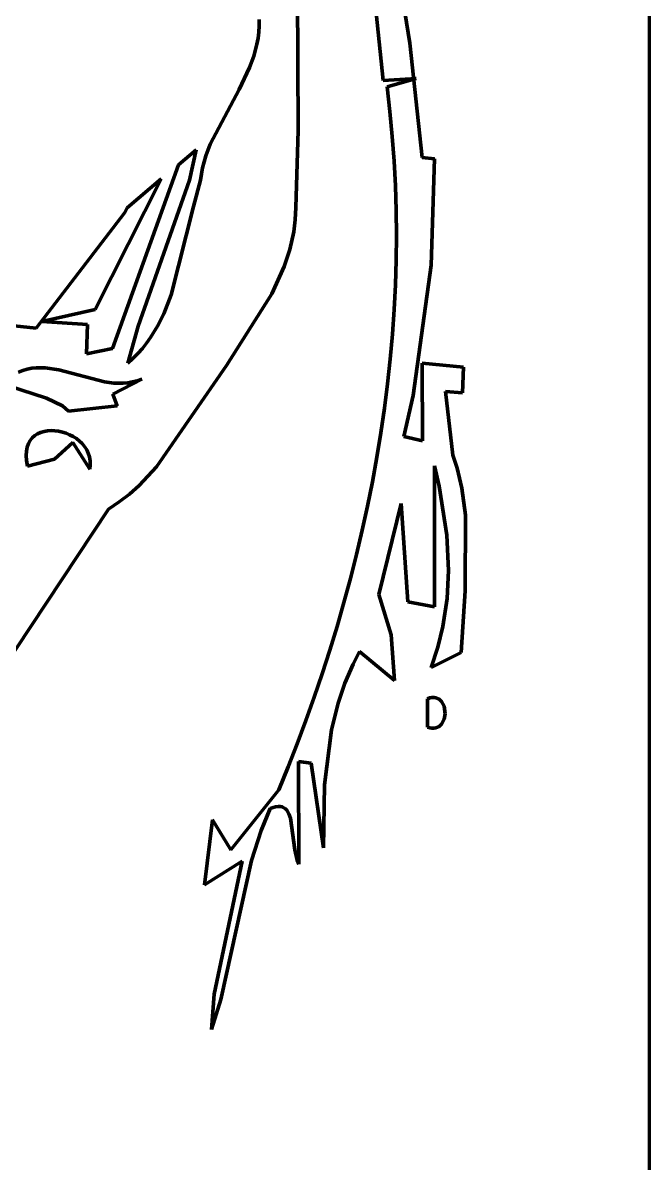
# Model space of a CAD drawing. Header units: millimetres. Extents: x 0 to 11, y 0 to 14.1.
# Drawn here: x 10.33 to 10.958, y 1.958 to 3.101 of the extents above; entities that cross this region are included whole.
import ezdxf

# ---------------------------------------------------------------- set-up
doc = ezdxf.new("R2010")
doc.units = ezdxf.units.MM
doc.layers.add('color#010101ff', color=7, linetype='CONTINUOUS', lineweight=100)
doc.layers.add('color#fefefeff', color=7, linetype='CONTINUOUS', lineweight=100)

msp = doc.modelspace()

# ---------------------------------------------------------------- linework, layer by layer
at = {"layer": 'color#010101ff'}
for p, q in [((10.6727, 3.3635), (10.7183, 3.0808)), ((10.6056, 3.1861), (10.6064, 2.9932)), ((10.6918, 3.0436), (10.677, 3.1869)), ((10.5675, 3.0982), (10.5675, 3.1045)), ((10.5663, 3.0858), (10.5671, 3.0919)), ((10.5671, 3.0919), (10.5675, 3.0982)), ((10.562, 3.068), (10.5652, 3.0798)), ((10.5652, 3.0798), (10.5663, 3.0858)), ((10.7183, 3.0808), (10.7308, 2.9662)), ((10.5578, 3.0566), (10.562, 3.068)), ((10.5472, 3.0345), (10.5578, 3.0566)), ((10.7246, 3.0454), (10.6918, 3.0436)), ((10.6956, 3.037), (10.7246, 3.0454)), ((10.5183, 2.9795), (10.5472, 3.0345)), ((10.6985, 3.0123), (10.6956, 3.037)), ((10.7008, 2.9875), (10.6985, 3.0123)), ((10.6064, 2.9932), (10.6041, 2.9162)), ((10.7026, 2.9627), (10.7008, 2.9875)), ((10.4864, 2.9591), (10.5041, 2.9741)), ((10.5041, 2.9741), (10.4974, 2.9437)), ((10.514, 2.9679), (10.5183, 2.9795)), ((10.5107, 2.956), (10.514, 2.9679)), ((10.7039, 2.9379), (10.7026, 2.9627)), ((10.7308, 2.9662), (10.7431, 2.9649)), ((10.7431, 2.9649), (10.7399, 2.8582)), ((10.4204, 2.7747), (10.4864, 2.9591)), ((10.5096, 2.9498), (10.5107, 2.956)), ((10.4692, 2.9449), (10.403, 2.8139)), ((10.4352, 2.9158), (10.4692, 2.9449)), ((10.4974, 2.9437), (10.4461, 2.7973)), ((10.5016, 2.9172), (10.5087, 2.9436)), ((10.5087, 2.9436), (10.5096, 2.9498)), ((10.7047, 2.9131), (10.7039, 2.9379)), ((10.4327, 2.9112), (10.4352, 2.9158)), ((10.4793, 2.8286), (10.5016, 2.9172)), ((10.6041, 2.9162), (10.6036, 2.9038)), ((10.3439, 2.7953), (10.4327, 2.9112)), ((10.7049, 2.8882), (10.7047, 2.9131)), ((10.6036, 2.9038), (10.6021, 2.8918)), ((10.6021, 2.8918), (10.5982, 2.8741)), ((10.7046, 2.8634), (10.7049, 2.8882)), ((10.5982, 2.8741), (10.5925, 2.857)), ((10.7039, 2.8386), (10.7046, 2.8634)), ((10.5925, 2.857), (10.58, 2.8295)), ((10.7399, 2.8582), (10.7218, 2.7277)), ((10.7026, 2.8138), (10.7039, 2.8386)), ((10.4717, 2.8095), (10.4793, 2.8286)), ((10.58, 2.8295), (10.5347, 2.7576)), ((10.403, 2.8139), (10.3496, 2.8019)), ((10.7009, 2.789), (10.7026, 2.8138)), ((10.3496, 2.8019), (10.3952, 2.7987)), ((10.4655, 2.7973), (10.4717, 2.8095)), ((10.3057, 2.7993), (10.3439, 2.7953)), ((10.3952, 2.7987), (10.3944, 2.7695)), ((10.4461, 2.7973), (10.4356, 2.76)), ((10.4585, 2.7857), (10.4655, 2.7973)), ((10.4503, 2.7748), (10.4545, 2.7802)), ((10.4545, 2.7802), (10.4585, 2.7857)), ((10.6987, 2.7642), (10.7009, 2.789)), ((10.3944, 2.7695), (10.4204, 2.7747)), ((10.4408, 2.7647), (10.4457, 2.7697)), ((10.4457, 2.7697), (10.4503, 2.7748)), ((10.4356, 2.76), (10.4408, 2.7647)), ((10.5347, 2.7576), (10.4646, 2.6563)), ((10.696, 2.7395), (10.6987, 2.7642)), ((10.7311, 2.6823), (10.7309, 2.7602)), ((10.7309, 2.7602), (10.7722, 2.7562)), ((10.7722, 2.7562), (10.7711, 2.7302)), ((10.3305, 2.7529), (10.3261, 2.7512)), ((10.3349, 2.7541), (10.3305, 2.7529)), ((10.3394, 2.755), (10.3349, 2.7541)), ((10.3439, 2.7554), (10.3394, 2.755)), ((10.3529, 2.7554), (10.3439, 2.7554)), ((10.3665, 2.7533), (10.3529, 2.7554)), ((10.4125, 2.7413), (10.3665, 2.7533)), ((10.4208, 2.729), (10.4498, 2.7442)), ((10.4498, 2.7442), (10.4451, 2.7425)), ((10.3161, 2.7375), (10.3543, 2.7251)), ((10.4218, 2.7402), (10.4125, 2.7413)), ((10.4312, 2.74), (10.4218, 2.7402)), ((10.4358, 2.7405), (10.4312, 2.74)), ((10.4405, 2.7413), (10.4358, 2.7405)), ((10.4451, 2.7425), (10.4405, 2.7413)), ((10.6929, 2.7149), (10.696, 2.7395)), ((10.3543, 2.7251), (10.3702, 2.7174)), ((10.425, 2.7174), (10.4208, 2.729)), ((10.7218, 2.7277), (10.7125, 2.6865)), ((10.7711, 2.7302), (10.7541, 2.7318)), ((10.7541, 2.7318), (10.7615, 2.668)), ((10.3702, 2.7174), (10.3762, 2.712)), ((10.3762, 2.712), (10.425, 2.7174)), ((10.6893, 2.6903), (10.6929, 2.7149)), ((10.3424, 2.6875), (10.3399, 2.6853)), ((10.3452, 2.6893), (10.3424, 2.6875)), ((10.3483, 2.6907), (10.3452, 2.6893)), ((10.3517, 2.6917), (10.3483, 2.6907)), ((10.3552, 2.6923), (10.3517, 2.6917)), ((10.3588, 2.6925), (10.3552, 2.6923)), ((10.3625, 2.6924), (10.3588, 2.6925)), ((10.3663, 2.6919), (10.3625, 2.6924)), ((10.3701, 2.691), (10.3663, 2.6919)), ((10.3738, 2.6899), (10.3701, 2.691)), ((10.3774, 2.6884), (10.3738, 2.6899)), ((10.3809, 2.6866), (10.3774, 2.6884)), ((10.6853, 2.6657), (10.6893, 2.6903)), ((10.3348, 2.6759), (10.334, 2.6719)), ((10.3361, 2.6795), (10.3348, 2.6759)), ((10.3378, 2.6826), (10.3361, 2.6795)), ((10.3399, 2.6853), (10.3378, 2.6826)), ((10.3621, 2.6637), (10.3805, 2.6804)), ((10.3805, 2.6804), (10.3976, 2.6537)), ((10.3842, 2.6844), (10.3809, 2.6866)), ((10.3872, 2.682), (10.3842, 2.6844)), ((10.39, 2.6794), (10.3872, 2.682)), ((10.3924, 2.6764), (10.39, 2.6794)), ((10.3945, 2.6732), (10.3924, 2.6764)), ((10.7125, 2.6865), (10.7311, 2.6823)), ((10.334, 2.6719), (10.3338, 2.6674)), ((10.3338, 2.6674), (10.3342, 2.6624)), ((10.3961, 2.6697), (10.3945, 2.6732)), ((10.3973, 2.6661), (10.3961, 2.6697)), ((10.398, 2.6621), (10.3973, 2.6661)), ((10.6809, 2.6412), (10.6853, 2.6657)), ((10.7615, 2.668), (10.7657, 2.6549)), ((10.3342, 2.6624), (10.3352, 2.6569)), ((10.3352, 2.6569), (10.3621, 2.6637)), ((10.3976, 2.6537), (10.3981, 2.658)), ((10.3981, 2.658), (10.398, 2.6621)), ((10.4646, 2.6563), (10.4471, 2.6375)), ((10.7479, 2.6366), (10.743, 2.6573)), ((10.743, 2.6573), (10.7432, 2.5158)), ((10.7657, 2.6549), (10.7705, 2.6349)), ((10.676, 2.6168), (10.6809, 2.6412)), ((10.4471, 2.6375), (10.4374, 2.6289)), ((10.7556, 2.5875), (10.7479, 2.6366)), ((10.7705, 2.6349), (10.7742, 2.6078)), ((10.4272, 2.621), (10.4162, 2.6137)), ((10.4374, 2.6289), (10.4272, 2.621)), ((10.7097, 2.6195), (10.6873, 2.5281)), ((10.7165, 2.5208), (10.7097, 2.6195)), ((10.4162, 2.6137), (10.3074, 2.4496)), ((10.6707, 2.5925), (10.676, 2.6168)), ((10.7742, 2.6078), (10.774, 2.5317)), ((10.665, 2.5683), (10.6707, 2.5925)), ((10.7572, 2.5522), (10.7556, 2.5875)), ((10.6589, 2.5441), (10.665, 2.5683)), ((10.7557, 2.524), (10.7572, 2.5522)), ((10.6524, 2.5201), (10.6589, 2.5441)), ((10.6873, 2.5281), (10.6998, 2.4876)), ((10.774, 2.5317), (10.77, 2.4699)), ((10.6455, 2.4961), (10.6524, 2.5201)), ((10.7432, 2.5158), (10.7165, 2.5208)), ((10.7516, 2.496), (10.7557, 2.524)), ((10.6382, 2.4723), (10.6455, 2.4961)), ((10.7466, 2.4753), (10.7516, 2.496)), ((10.6998, 2.4876), (10.7032, 2.4418)), ((10.6306, 2.4486), (10.6382, 2.4723)), ((10.6681, 2.4709), (10.6615, 2.4583)), ((10.7032, 2.4418), (10.6681, 2.4709)), ((10.7399, 2.4549), (10.7466, 2.4753)), ((10.77, 2.4699), (10.7399, 2.4549)), ((10.6615, 2.4583), (10.6531, 2.4391)), ((10.6226, 2.4251), (10.6306, 2.4486)), ((10.6531, 2.4391), (10.6464, 2.4193)), ((10.6143, 2.4017), (10.6226, 2.4251)), ((10.736, 2.4237), (10.7384, 2.4244)), ((10.7384, 2.4244), (10.7406, 2.4248)), ((10.7406, 2.4248), (10.7427, 2.4248)), ((10.7427, 2.4248), (10.7445, 2.4245)), ((10.7445, 2.4245), (10.7477, 2.4231)), ((10.6464, 2.4193), (10.6399, 2.3924)), ((10.736, 2.3952), (10.736, 2.4237)), ((10.7477, 2.4231), (10.7503, 2.4208)), ((10.7503, 2.4208), (10.7528, 2.4161)), ((10.7528, 2.4161), (10.7538, 2.4086)), ((10.6056, 2.3784), (10.6143, 2.4017)), ((10.7528, 2.403), (10.7503, 2.3983)), ((10.7538, 2.4086), (10.7528, 2.403)), ((10.6399, 2.3924), (10.633, 2.3372)), ((10.7384, 2.3945), (10.736, 2.3952)), ((10.7406, 2.3942), (10.7384, 2.3945)), ((10.7426, 2.3942), (10.7406, 2.3942)), ((10.7445, 2.3945), (10.7426, 2.3942)), ((10.7477, 2.3959), (10.7445, 2.3945)), ((10.7503, 2.3983), (10.7477, 2.3959)), ((10.5965, 2.3553), (10.6056, 2.3784)), ((10.6195, 2.3589), (10.6067, 2.3607)), ((10.6067, 2.3607), (10.6073, 2.2577)), ((10.6317, 2.2743), (10.6195, 2.3589)), ((10.5871, 2.3323), (10.5965, 2.3553)), ((10.633, 2.3372), (10.6317, 2.2743)), ((10.539, 2.2723), (10.5871, 2.3323)), ((10.5783, 2.3135), (10.5693, 2.2916)), ((10.5813, 2.3147), (10.5783, 2.3135)), ((10.5839, 2.3154), (10.5813, 2.3147)), ((10.5864, 2.3157), (10.5839, 2.3154)), ((10.5885, 2.3156), (10.5864, 2.3157)), ((10.5904, 2.3151), (10.5885, 2.3156)), ((10.5922, 2.3143), (10.5904, 2.3151)), ((10.5937, 2.3132), (10.5922, 2.3143)), ((10.595, 2.3118), (10.5937, 2.3132)), ((10.5972, 2.3082), (10.595, 2.3118)), ((10.5125, 2.2372), (10.5207, 2.3021)), ((10.5207, 2.3021), (10.539, 2.2723)), ((10.5988, 2.3038), (10.5972, 2.3082)), ((10.6032, 2.2721), (10.5988, 2.3038)), ((10.5693, 2.2916), (10.5597, 2.2615)), ((10.6055, 2.2618), (10.6032, 2.2721)), ((10.5505, 2.2609), (10.5125, 2.2372)), ((10.5223, 2.1274), (10.5505, 2.2609)), ((10.5597, 2.2615), (10.529, 2.1222)), ((10.6073, 2.2577), (10.6055, 2.2618)), ((10.5196, 2.0919), (10.5223, 2.1274)), ((10.529, 2.1222), (10.5196, 2.0919))]:
    msp.add_line(p, q, dxfattribs=at)
at = {"layer": 'color#fefefeff'}
for p, q in [((10.9583, 4.8487), (10.9583, 0.9929)), ((10.7183, 3.0808), (10.6727, 3.3635)), ((10.6064, 2.9932), (10.6056, 3.1861)), ((10.677, 3.1869), (10.6918, 3.0436)), ((10.5675, 3.1045), (10.5675, 3.0982)), ((10.5671, 3.0919), (10.5663, 3.0858)), ((10.5675, 3.0982), (10.5671, 3.0919)), ((10.5652, 3.0798), (10.562, 3.068)), ((10.5663, 3.0858), (10.5652, 3.0798)), ((10.7308, 2.9662), (10.7183, 3.0808)), ((10.562, 3.068), (10.5578, 3.0566)), ((10.5578, 3.0566), (10.5472, 3.0345)), ((10.6918, 3.0436), (10.7246, 3.0454)), ((10.7246, 3.0454), (10.6956, 3.037)), ((10.5472, 3.0345), (10.5183, 2.9795)), ((10.6956, 3.037), (10.6985, 3.0123)), ((10.6985, 3.0123), (10.7008, 2.9875)), ((10.6041, 2.9162), (10.6064, 2.9932)), ((10.7008, 2.9875), (10.7026, 2.9627)), ((10.5041, 2.9741), (10.4864, 2.9591)), ((10.4974, 2.9437), (10.5041, 2.9741)), ((10.5183, 2.9795), (10.514, 2.9679)), ((10.514, 2.9679), (10.5107, 2.956)), ((10.7026, 2.9627), (10.7039, 2.9379)), ((10.7431, 2.9649), (10.7308, 2.9662)), ((10.7399, 2.8582), (10.7431, 2.9649)), ((10.4864, 2.9591), (10.4204, 2.7747)), ((10.5107, 2.956), (10.5096, 2.9498)), ((10.403, 2.8139), (10.4692, 2.9449)), ((10.4692, 2.9449), (10.4352, 2.9158)), ((10.4461, 2.7973), (10.4974, 2.9437)), ((10.5087, 2.9436), (10.5016, 2.9172)), ((10.5096, 2.9498), (10.5087, 2.9436)), ((10.7039, 2.9379), (10.7047, 2.9131)), ((10.4352, 2.9158), (10.4327, 2.9112)), ((10.5016, 2.9172), (10.4793, 2.8286)), ((10.6036, 2.9038), (10.6041, 2.9162)), ((10.4327, 2.9112), (10.3439, 2.7953)), ((10.7047, 2.9131), (10.7049, 2.8882)), ((10.6021, 2.8918), (10.6036, 2.9038)), ((10.5982, 2.8741), (10.6021, 2.8918)), ((10.7049, 2.8882), (10.7046, 2.8634)), ((10.5925, 2.857), (10.5982, 2.8741)), ((10.7046, 2.8634), (10.7039, 2.8386)), ((10.58, 2.8295), (10.5925, 2.857)), ((10.7218, 2.7277), (10.7399, 2.8582)), ((10.7039, 2.8386), (10.7026, 2.8138)), ((10.4793, 2.8286), (10.4717, 2.8095)), ((10.5347, 2.7576), (10.58, 2.8295)), ((10.3496, 2.8019), (10.403, 2.8139)), ((10.7026, 2.8138), (10.7009, 2.789)), ((10.3952, 2.7987), (10.3496, 2.8019)), ((10.4717, 2.8095), (10.4655, 2.7973)), ((10.3439, 2.7953), (10.3057, 2.7993)), ((10.3944, 2.7695), (10.3952, 2.7987)), ((10.4356, 2.76), (10.4461, 2.7973)), ((10.4655, 2.7973), (10.4585, 2.7857)), ((10.4545, 2.7802), (10.4503, 2.7748)), ((10.4585, 2.7857), (10.4545, 2.7802)), ((10.7009, 2.789), (10.6987, 2.7642)), ((10.4204, 2.7747), (10.3944, 2.7695)), ((10.4457, 2.7697), (10.4408, 2.7647)), ((10.4503, 2.7748), (10.4457, 2.7697)), ((10.4408, 2.7647), (10.4356, 2.76)), ((10.4646, 2.6563), (10.5347, 2.7576)), ((10.6987, 2.7642), (10.696, 2.7395)), ((10.7722, 2.7562), (10.7309, 2.7602)), ((10.7309, 2.7602), (10.7311, 2.6823)), ((10.7711, 2.7302), (10.7722, 2.7562)), ((10.3261, 2.7512), (10.3305, 2.7529)), ((10.3305, 2.7529), (10.3349, 2.7541)), ((10.3349, 2.7541), (10.3394, 2.755)), ((10.3394, 2.755), (10.3439, 2.7554)), ((10.3439, 2.7554), (10.3529, 2.7554)), ((10.3529, 2.7554), (10.3665, 2.7533)), ((10.3665, 2.7533), (10.4125, 2.7413)), ((10.4498, 2.7442), (10.4208, 2.729)), ((10.4451, 2.7425), (10.4498, 2.7442)), ((10.3543, 2.7251), (10.3161, 2.7375)), ((10.4125, 2.7413), (10.4218, 2.7402)), ((10.4218, 2.7402), (10.4312, 2.74)), ((10.4312, 2.74), (10.4358, 2.7405)), ((10.4358, 2.7405), (10.4405, 2.7413)), ((10.4405, 2.7413), (10.4451, 2.7425)), ((10.696, 2.7395), (10.6929, 2.7149)), ((10.3702, 2.7174), (10.3543, 2.7251)), ((10.4208, 2.729), (10.425, 2.7174)), ((10.7125, 2.6865), (10.7218, 2.7277)), ((10.7615, 2.668), (10.7541, 2.7318)), ((10.7541, 2.7318), (10.7711, 2.7302)), ((10.3762, 2.712), (10.3702, 2.7174)), ((10.425, 2.7174), (10.3762, 2.712)), ((10.6929, 2.7149), (10.6893, 2.6903)), ((10.3399, 2.6853), (10.3424, 2.6875)), ((10.3424, 2.6875), (10.3452, 2.6893)), ((10.3452, 2.6893), (10.3483, 2.6907)), ((10.3483, 2.6907), (10.3517, 2.6917)), ((10.3517, 2.6917), (10.3552, 2.6923)), ((10.3552, 2.6923), (10.3588, 2.6925)), ((10.3588, 2.6925), (10.3625, 2.6924)), ((10.3625, 2.6924), (10.3663, 2.6919)), ((10.3663, 2.6919), (10.3701, 2.691)), ((10.3701, 2.691), (10.3738, 2.6899)), ((10.3738, 2.6899), (10.3774, 2.6884)), ((10.3774, 2.6884), (10.3809, 2.6866)), ((10.6893, 2.6903), (10.6853, 2.6657)), ((10.334, 2.6719), (10.3348, 2.6759)), ((10.3348, 2.6759), (10.3361, 2.6795)), ((10.3361, 2.6795), (10.3378, 2.6826)), ((10.3378, 2.6826), (10.3399, 2.6853)), ((10.3805, 2.6804), (10.3621, 2.6637)), ((10.3976, 2.6537), (10.3805, 2.6804)), ((10.3809, 2.6866), (10.3842, 2.6844)), ((10.3842, 2.6844), (10.3872, 2.682)), ((10.3872, 2.682), (10.39, 2.6794)), ((10.39, 2.6794), (10.3924, 2.6764)), ((10.3924, 2.6764), (10.3945, 2.6732)), ((10.7311, 2.6823), (10.7125, 2.6865)), ((10.3338, 2.6674), (10.334, 2.6719)), ((10.3342, 2.6624), (10.3338, 2.6674)), ((10.3945, 2.6732), (10.3961, 2.6697)), ((10.3961, 2.6697), (10.3973, 2.6661)), ((10.3973, 2.6661), (10.398, 2.6621)), ((10.6853, 2.6657), (10.6809, 2.6412)), ((10.7657, 2.6549), (10.7615, 2.668)), ((10.3352, 2.6569), (10.3342, 2.6624)), ((10.3621, 2.6637), (10.3352, 2.6569)), ((10.3981, 2.658), (10.3976, 2.6537)), ((10.398, 2.6621), (10.3981, 2.658)), ((10.4471, 2.6375), (10.4646, 2.6563)), ((10.7432, 2.5158), (10.743, 2.6573)), ((10.743, 2.6573), (10.7479, 2.6366)), ((10.7705, 2.6349), (10.7657, 2.6549)), ((10.6809, 2.6412), (10.676, 2.6168)), ((10.4374, 2.6289), (10.4471, 2.6375)), ((10.7479, 2.6366), (10.7556, 2.5875)), ((10.7742, 2.6078), (10.7705, 2.6349)), ((10.4162, 2.6137), (10.4272, 2.621)), ((10.4272, 2.621), (10.4374, 2.6289)), ((10.6873, 2.5281), (10.7097, 2.6195)), ((10.7097, 2.6195), (10.7165, 2.5208)), ((10.3074, 2.4496), (10.4162, 2.6137)), ((10.676, 2.6168), (10.6707, 2.5925)), ((10.774, 2.5317), (10.7742, 2.6078)), ((10.6707, 2.5925), (10.665, 2.5683)), ((10.7556, 2.5875), (10.7572, 2.5522)), ((10.665, 2.5683), (10.6589, 2.5441)), ((10.7572, 2.5522), (10.7557, 2.524)), ((10.6589, 2.5441), (10.6524, 2.5201)), ((10.6998, 2.4876), (10.6873, 2.5281)), ((10.77, 2.4699), (10.774, 2.5317)), ((10.6524, 2.5201), (10.6455, 2.4961)), ((10.7165, 2.5208), (10.7432, 2.5158)), ((10.7557, 2.524), (10.7516, 2.496)), ((10.6455, 2.4961), (10.6382, 2.4723)), ((10.7516, 2.496), (10.7466, 2.4753)), ((10.7032, 2.4418), (10.6998, 2.4876)), ((10.6382, 2.4723), (10.6306, 2.4486)), ((10.6615, 2.4583), (10.6681, 2.4709)), ((10.6681, 2.4709), (10.7032, 2.4418)), ((10.7466, 2.4753), (10.7399, 2.4549)), ((10.7399, 2.4549), (10.77, 2.4699)), ((10.6531, 2.4391), (10.6615, 2.4583)), ((10.6306, 2.4486), (10.6226, 2.4251)), ((10.6464, 2.4193), (10.6531, 2.4391)), ((10.6226, 2.4251), (10.6143, 2.4017)), ((10.7384, 2.4244), (10.736, 2.4237)), ((10.7406, 2.4248), (10.7384, 2.4244)), ((10.7427, 2.4248), (10.7406, 2.4248)), ((10.7445, 2.4245), (10.7427, 2.4248)), ((10.7477, 2.4231), (10.7445, 2.4245)), ((10.6399, 2.3924), (10.6464, 2.4193)), ((10.736, 2.4237), (10.736, 2.3952)), ((10.7503, 2.4208), (10.7477, 2.4231)), ((10.7528, 2.4161), (10.7503, 2.4208)), ((10.7538, 2.4086), (10.7528, 2.4161)), ((10.6143, 2.4017), (10.6056, 2.3784)), ((10.7503, 2.3983), (10.7528, 2.403)), ((10.7528, 2.403), (10.7538, 2.4086)), ((10.633, 2.3372), (10.6399, 2.3924)), ((10.736, 2.3952), (10.7384, 2.3945)), ((10.7384, 2.3945), (10.7406, 2.3942)), ((10.7406, 2.3942), (10.7426, 2.3942)), ((10.7426, 2.3942), (10.7445, 2.3945)), ((10.7445, 2.3945), (10.7477, 2.3959)), ((10.7477, 2.3959), (10.7503, 2.3983)), ((10.6056, 2.3784), (10.5965, 2.3553)), ((10.6073, 2.2577), (10.6067, 2.3607)), ((10.6067, 2.3607), (10.6195, 2.3589)), ((10.6195, 2.3589), (10.6317, 2.2743)), ((10.5965, 2.3553), (10.5871, 2.3323)), ((10.6317, 2.2743), (10.633, 2.3372)), ((10.5871, 2.3323), (10.539, 2.2723)), ((10.5693, 2.2916), (10.5783, 2.3135)), ((10.5783, 2.3135), (10.5813, 2.3147)), ((10.5813, 2.3147), (10.5839, 2.3154)), ((10.5839, 2.3154), (10.5864, 2.3157)), ((10.5864, 2.3157), (10.5885, 2.3156)), ((10.5885, 2.3156), (10.5904, 2.3151)), ((10.5904, 2.3151), (10.5922, 2.3143)), ((10.5922, 2.3143), (10.5937, 2.3132)), ((10.5937, 2.3132), (10.595, 2.3118)), ((10.595, 2.3118), (10.5972, 2.3082)), ((10.5207, 2.3021), (10.5125, 2.2372)), ((10.539, 2.2723), (10.5207, 2.3021)), ((10.5972, 2.3082), (10.5988, 2.3038)), ((10.5988, 2.3038), (10.6032, 2.2721)), ((10.5597, 2.2615), (10.5693, 2.2916)), ((10.6032, 2.2721), (10.6055, 2.2618)), ((10.5125, 2.2372), (10.5505, 2.2609)), ((10.5505, 2.2609), (10.5223, 2.1274)), ((10.529, 2.1222), (10.5597, 2.2615)), ((10.6055, 2.2618), (10.6073, 2.2577)), ((10.5223, 2.1274), (10.5196, 2.0919)), ((10.5196, 2.0919), (10.529, 2.1222))]:
    msp.add_line(p, q, dxfattribs=at)

doc.saveas('drawing.dxf')
